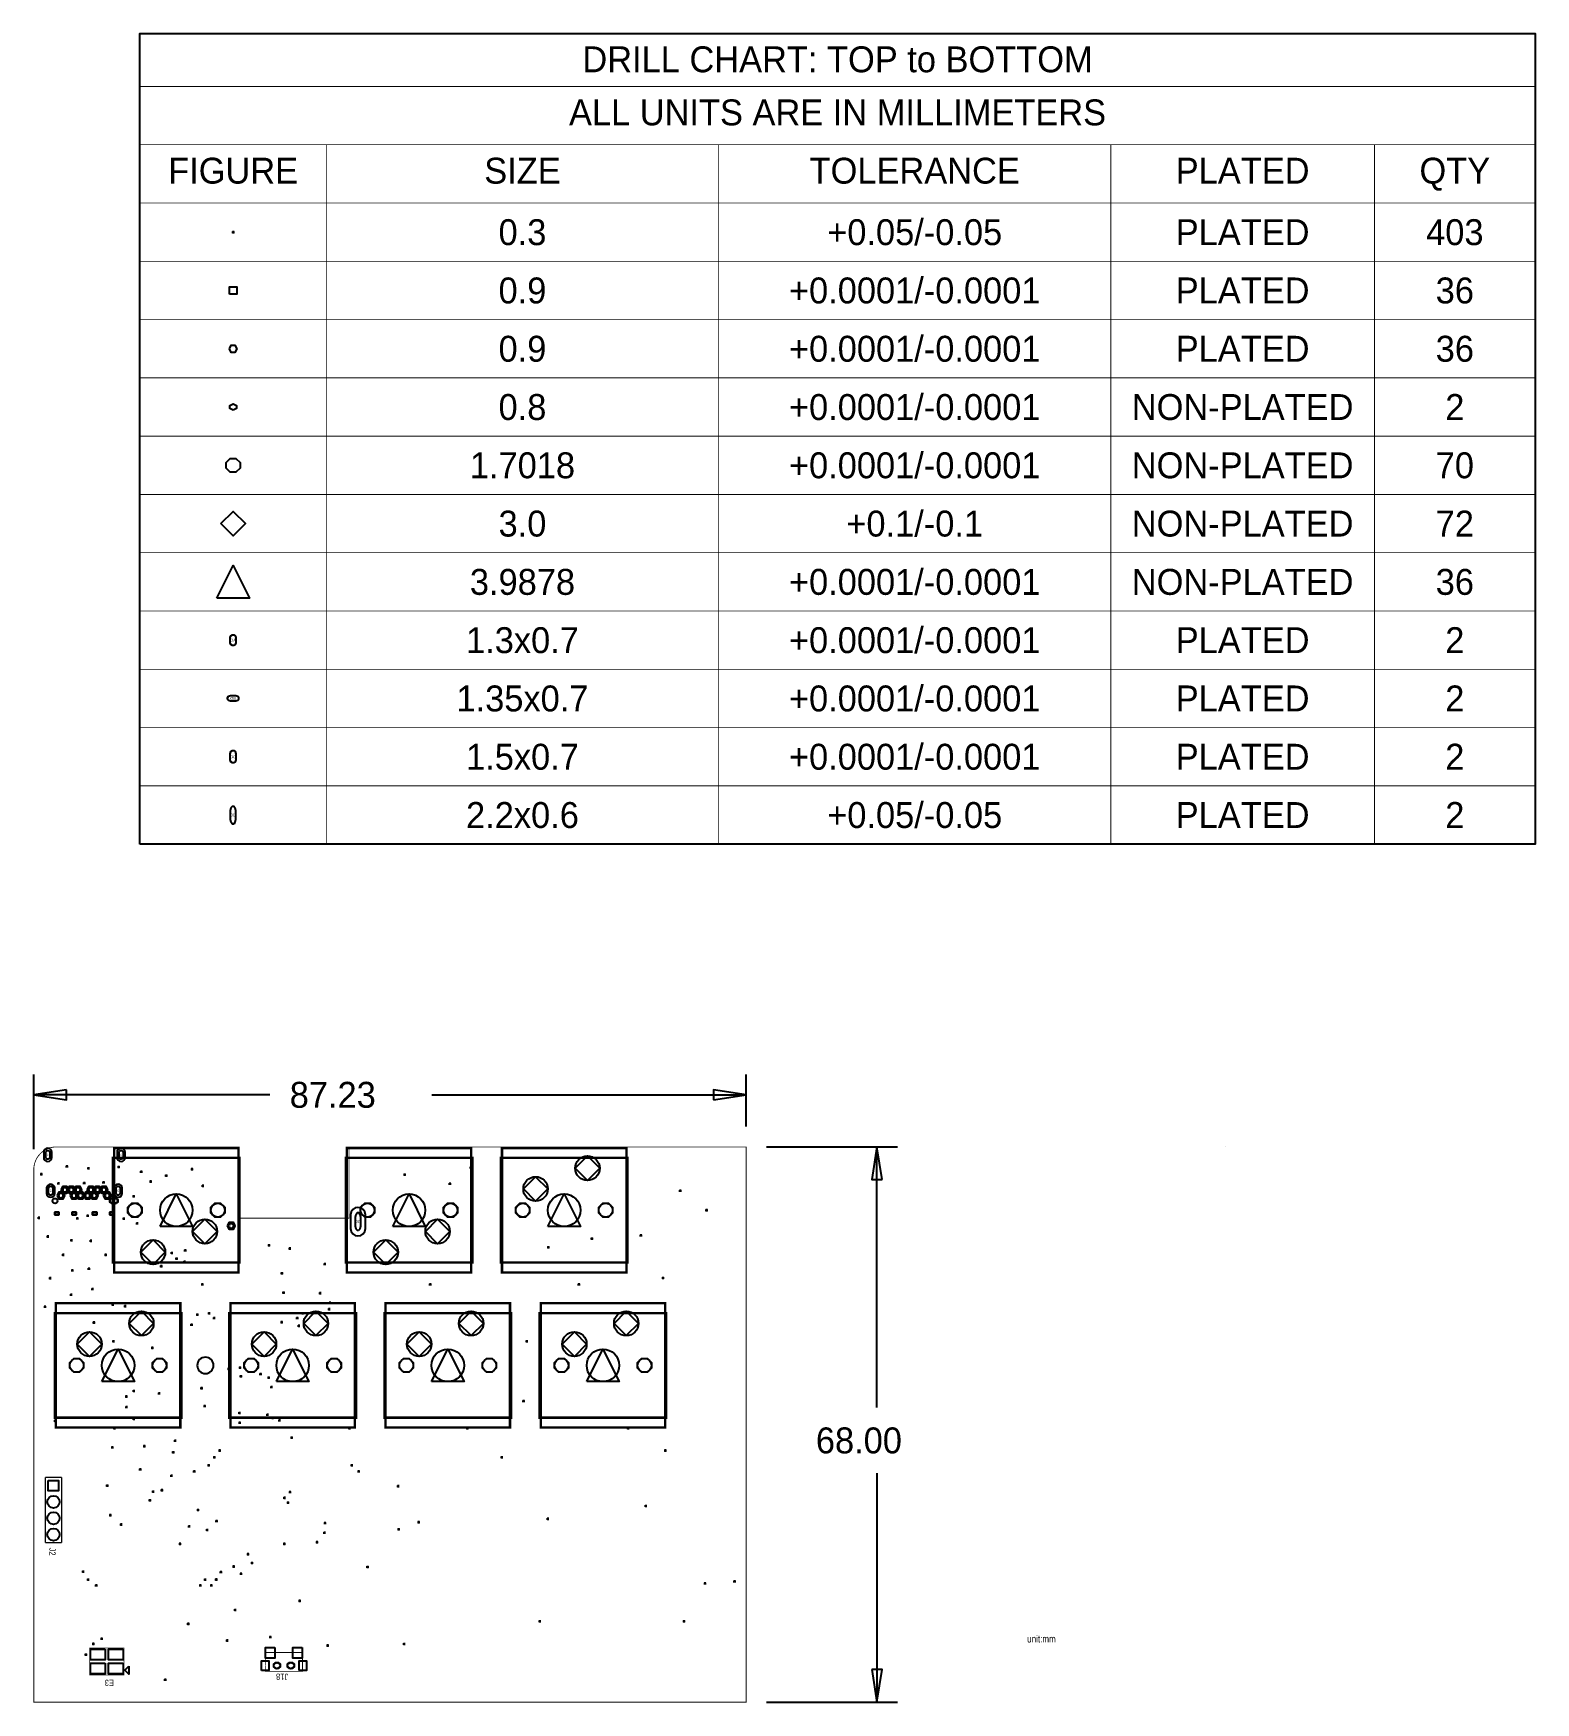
# Model space of a CAD drawing. Extents: x 64 to 248, y -126 to 78.
import ezdxf
from ezdxf.enums import TextEntityAlignment as Align

# ---------------------------------------------------------------- set-up
doc = ezdxf.new("R2010")
doc.units = 0
for name, color, linetype in [('BG_DIMENSION', 3, 'CONTINUOUS'), ('BG_OUTLINE', 4, 'CONTINUOUS'), ('MA_NCLEGEND-1-2', 5, 'CONTINUOUS'), ('PG_SILKSCREEN_TOP', 6, 'CONTINUOUS'), ('PIN_TOP', 7, 'CONTINUOUS'), ('RD_SILKSCREEN_TOP', 8, 'CONTINUOUS')]:
    doc.layers.add(name, color=color, linetype=linetype)

# ---------------------------------------------------------------- blocks, each defined once
blk = doc.blocks.new('FIGURE_CROSS')
for points in [[(-0.5, 0), (0.5, 0)], [(0, 0.5), (0, -0.5)]]:
    blk.add_lwpolyline(points)
blk = doc.blocks.new('FIGURE_OBLONG')
blk.add_lwpolyline([(-0.5, -0.125), (-0.5, 0.125), (-0.416, 0.375), (-0.25, 0.5), (0.25, 0.5), (0.416, 0.375), (0.5, 0.125), (0.5, -0.125), (0.416, -0.375), (0.25, -0.5), (-0.25, -0.5), (-0.416, -0.375)], close=True)
blk = doc.blocks.new('FIGURE_HEX')
blk.add_lwpolyline([(-0.5, 0), (-0.25, 0.5), (0.25, 0.5), (0.5, 0), (0.25, -0.5), (-0.25, -0.5)], close=True)
blk = doc.blocks.new('FIGURE_SQUARE')
blk.add_lwpolyline([(-0.5, -0.5), (-0.5, 0.5), (0.5, 0.5), (0.5, -0.5)], close=True)
blk = doc.blocks.new('FIGURE_TRI')
blk.add_lwpolyline([(-0.5, -0.5), (0, 0.5), (0.5, -0.5)], close=True)
blk = doc.blocks.new('FIGURE_OCT')
blk.add_lwpolyline([(-0.5, -0.2071), (-0.5, 0.2071), (-0.2071, 0.5), (0.2071, 0.5), (0.5, 0.2071), (0.5, -0.2071), (0.2071, -0.5), (-0.2071, -0.5)], close=True)
blk = doc.blocks.new('FIGURE_DIAMOND')
blk.add_lwpolyline([(-0.5, 0), (0, 0.5), (0.5, 0), (0, -0.5)], close=True)

msp = doc.modelspace()

# ---------------------------------------------------------------- linework, layer by layer
at = {"layer": 'BG_DIMENSION'}
for points in [[(63.85, -58.52), (63.85, -49.37)], [(151.08, -55.75), (151.08, -49.37)], [(92.7585, -51.87), (63.85, -51.87)], [(112.5815, -51.87), (151.08, -51.87)], [(153.58, -58.25), (169.6, -58.25)], [(167.1, -90.1713), (167.1, -58.25)], [(167.1, -98.2087), (167.1, -126.25)], [(153.58, -126.25), (169.6, -126.25)]]:
    msp.add_lwpolyline(points, dxfattribs=at)
for points in [[(67.85, -51.245), (63.85, -51.87), (67.85, -52.495)], [(147.08, -52.495), (151.08, -51.87), (147.08, -51.245)], [(167.725, -62.25), (167.1, -58.25), (166.475, -62.25)], [(166.475, -122.25), (167.1, -126.25), (167.725, -122.25)]]:
    msp.add_lwpolyline(points, close=True, dxfattribs=at)
at = {"layer": 'BG_OUTLINE', "const_width": 0.1}
msp.add_lwpolyline([(66.65, -58.25), (88.86, -58.25), (88.86, -66.97), (102.44, -66.97), (102.44, -58.25), (151.08, -58.25), (151.08, -126.25), (63.85, -126.25), (63.85, -61.02, -0.414214), (66.62, -58.25)], format="xyb", close=True, dxfattribs=at)
at = {"layer": 'BG_OUTLINE'}
msp.add_lwpolyline([(209.7536, -58.25), (209.75, -58.25)], dxfattribs=at)
msp.add_lwpolyline([(85.8627, -85.0001, 1), (83.8626, -85, 1)], format="xyb", close=True, dxfattribs=at)
at = {"layer": 'MA_NCLEGEND-1-2'}
msp.add_lwpolyline([(76.84, -21.1762), (76.84, 78.11), (247.7058, 78.11), (247.7058, -21.1762)], close=True, dxfattribs=at)
at = {"layer": 'MA_NCLEGEND-1-2', "const_width": 0.1}
for points in [[(76.84, 71.61), (247.7058, 71.61)], [(76.84, 64.4726), (247.7058, 64.4726)], [(99.6746, 64.4726), (99.6746, -21.1762)], [(147.706, 64.4726), (147.706, -21.1762)], [(195.7374, 64.4726), (195.7374, -21.1762)], [(228.0208, 64.4726), (228.0208, -21.1762)], [(76.84, 57.3352), (247.7058, 57.3352)], [(76.84, 50.1978), (247.7058, 50.1978)], [(76.84, 43.0604), (247.7058, 43.0604)], [(76.84, 35.923), (247.7058, 35.923)], [(76.84, 28.7856), (247.7058, 28.7856)], [(76.84, 21.6482), (247.7058, 21.6482)], [(76.84, 14.5108), (247.7058, 14.5108)], [(76.84, 7.3734), (247.7058, 7.3734)], [(76.84, 0.236), (247.7058, 0.236)], [(76.84, -6.9014), (247.7058, -6.9014)], [(76.84, -14.0388), (247.7058, -14.0388)]]:
    msp.add_lwpolyline(points, dxfattribs=at)
at = {"layer": 'PG_SILKSCREEN_TOP'}
for points, const_width in [([(73.68, -58.38), (88.92, -58.38), (88.92, -73.62), (73.68, -73.62)], 0.3), ([(102.18, -58.38), (117.42, -58.38), (117.42, -73.62), (102.18, -73.62)], 0.3), ([(136.42, -73.62), (121.18, -73.62), (121.18, -58.38), (136.42, -58.38)], 0.3), ([(73.55, -72.4), (73.55, -59.6), (89.05, -59.6), (89.05, -72.4)], 0.3), ([(102.05, -72.4), (102.05, -59.6), (117.55, -59.6), (117.55, -72.4)], 0.3), ([(136.55, -59.6), (136.55, -72.4), (121.05, -72.4), (121.05, -59.6)], 0.3), ([(81.7951, -92.62), (66.5551, -92.62), (66.5551, -77.38), (81.7951, -77.38)], 0.3), ([(103.1701, -92.62), (87.9301, -92.62), (87.9301, -77.38), (103.1701, -77.38)], 0.3), ([(122.1701, -92.62), (106.9301, -92.62), (106.9301, -77.38), (122.1701, -77.38)], 0.3), ([(141.1701, -92.62), (125.9301, -92.62), (125.9301, -77.38), (141.1701, -77.38)], 0.3), ([(81.9251, -78.6), (81.9251, -91.4), (66.4251, -91.4), (66.4251, -78.6)], 0.3), ([(103.3001, -78.6), (103.3001, -91.4), (87.8001, -91.4), (87.8001, -78.6)], 0.3), ([(122.3001, -78.6), (122.3001, -91.4), (106.8001, -91.4), (106.8001, -78.6)], 0.3), ([(141.3001, -78.6), (141.3001, -91.4), (125.8001, -91.4), (125.8001, -78.6)], 0.3), ([(74.89, -122.92), (74.89, -119.62), (70.69, -119.62), (70.69, -122.92)], 0.1)]:
    msp.add_lwpolyline(points, close=True, dxfattribs=dict(at, const_width=const_width))
for points, const_width in [([(65.2499, -106.72), (65.2501, -98.72)], 0.1524), ([(65.2501, -98.72), (67.2501, -98.72)], 0.1524), ([(67.2501, -98.72), (67.2501, -106.72)], 0.1524), ([(67.2501, -106.72), (65.2499, -106.72)], 0.1524), ([(92.205, -121.77), (92.205, -122.47), (96.755, -122.47), (96.755, -120.17), (92.205, -120.17), (92.205, -121.745)], 0.1)]:
    msp.add_lwpolyline(points, dxfattribs=dict(at, const_width=const_width))
msp.add_lwpolyline([(75.49, -121.82), (75.49, -122.82), (74.99, -122.32)], close=True, dxfattribs=at)
at = {"layer": 'PIN_TOP'}
for points in [[(66.06, -59.52), (66.06, -58.92, 1), (65.06, -58.92), (65.06, -59.52, 1)], [(75.04, -59.52), (75.04, -58.92, 1), (74.04, -58.92), (74.04, -59.52, 1)], [(66.42, -63.91), (66.42, -63.31, 1), (65.42, -63.31), (65.42, -63.91, 1)], [(74.68, -63.91), (74.68, -63.31, 1), (73.68, -63.31), (73.68, -63.91, 1)], [(73.475, -65.16), (73.825, -65.16, 1), (73.825, -64.56), (73.475, -64.56, 1)], [(104.45, -68.25), (104.45, -66.55, 1), (102.65, -66.55), (102.65, -68.25, 1)]]:
    msp.add_lwpolyline(points, format="xyb", close=True, dxfattribs=at)
for points in [[(66.93, -66.26), (66.43, -66.26), (66.43, -66.56), (66.93, -66.56)], [(69.05, -66.26), (68.55, -66.26), (68.55, -66.56), (69.05, -66.56)], [(71.55, -66.26), (71.05, -66.26), (71.05, -66.56), (71.55, -66.56)], [(73.68, -66.26), (73.18, -66.26), (73.18, -66.56), (73.68, -66.56)], [(65.6151, -99.085), (66.8851, -99.085), (66.8851, -100.355), (65.6151, -100.355)], [(72.59, -119.77), (72.59, -121.07), (70.79, -121.07), (70.79, -119.77)], [(74.79, -119.77), (74.79, -121.07), (72.99, -121.07), (72.99, -119.77)], [(93.38, -119.57), (93.38, -120.87), (92.23, -120.87), (92.23, -119.57)], [(96.73, -119.57), (96.73, -120.87), (95.58, -120.87), (95.58, -119.57)], [(72.59, -121.47), (72.59, -122.77), (70.79, -122.77), (70.79, -121.47)], [(74.79, -121.47), (74.79, -122.77), (72.99, -122.77), (72.99, -121.47)], [(91.73, -122.37), (91.73, -121.17), (92.63, -121.17), (92.63, -122.37)], [(96.33, -122.37), (96.33, -121.17), (97.23, -121.17), (97.23, -122.37)]]:
    msp.add_lwpolyline(points, close=True, dxfattribs=at)
for centre, radius in [((131.65, -60.86), 1.5), ((67.65, -63.51), 0.3), ((68.45, -63.51), 0.3), ((69.25, -63.51), 0.3), ((70.85, -63.51), 0.3), ((71.65, -63.51), 0.3), ((72.45, -63.51), 0.3), ((125.3, -63.4), 1.5), ((66.45, -64.86), 0.3), ((67.18, -64.21), 0.3), ((68.78, -64.21), 0.3), ((69.58, -64.21), 0.3), ((70.45, -64.21), 0.3), ((71.25, -64.21), 0.3), ((72.85, -64.21), 0.3), ((76.22, -66), 0.8509), ((81.3, -66), 1.9939), ((86.38, -66), 0.8509), ((104.72, -66), 0.8509), ((109.8, -66), 1.9939), ((114.88, -66), 0.8509), ((123.72, -66), 0.8509), ((128.8, -66), 1.9939), ((133.88, -66), 0.8509), ((84.8, -68.6), 1.5), ((113.3, -68.6), 1.5), ((88.03, -67.925), 0.3), ((78.45, -71.14), 1.5), ((106.95, -71.14), 1.5), ((77.0251, -79.86), 1.5), ((98.4001, -79.86), 1.5), ((117.4001, -79.86), 1.5), ((136.4001, -79.86), 1.5), ((70.6751, -82.4), 1.5), ((92.0501, -82.4), 1.5), ((111.0501, -82.4), 1.5), ((130.0501, -82.4), 1.5), ((74.1751, -85), 1.9939), ((95.5501, -85), 1.9939), ((114.5501, -85), 1.9939), ((133.5501, -85), 1.9939), ((69.0951, -85), 0.8509), ((79.2551, -85), 0.8509), ((90.4701, -85), 0.8509), ((100.6301, -85), 0.8509), ((109.4701, -85), 0.8509), ((119.6301, -85), 0.8509), ((128.4701, -85), 0.8509), ((138.6301, -85), 0.8509), ((66.2501, -101.72), 0.75), ((66.2501, -103.72), 0.75), ((66.2501, -105.72), 0.75), ((93.63, -121.77), 0.4), ((95.33, -121.77), 0.4)]:
    msp.add_circle(centre, radius, dxfattribs=at)

# ---------------------------------------------------------------- block references
at = {"layer": 'MA_NCLEGEND-1-2'}
for name, p, xscale, yscale in [('FIGURE_CROSS', (88.2573, 53.7665), 0.3, 0.3), ('FIGURE_SQUARE', (88.2573, 46.6291), 0.9, 0.9), ('FIGURE_HEX', (88.2573, 39.4917), 0.9, 0.9), ('FIGURE_OCT', (88.2573, 25.2169), 1.7018, 1.7018), ('FIGURE_DIAMOND', (88.2573, 18.0795), 3, 3), ('FIGURE_TRI', (88.2573, 10.9421), 3.9878, 3.9878), ('FIGURE_OBLONG', (88.2573, -3.3327), 1.35, 0.7), ('FIGURE_CROSS', (67.9, -60.64), 0.3, 0.3), ('FIGURE_CROSS', (70.54, -60.87), 0.3, 0.3), ('FIGURE_CROSS', (74.23, -60.7), 0.3, 0.3), ('FIGURE_CROSS', (77, -61.29), 0.3, 0.3), ('FIGURE_CROSS', (83.22, -60.98), 0.3, 0.3), ('FIGURE_CROSS', (117.36, -60.78), 0.3, 0.3), ('FIGURE_DIAMOND', (131.65, -60.86), 3, 3), ('FIGURE_CROSS', (64.77, -61.59), 0.3, 0.3), ('FIGURE_CROSS', (66.86, -62.71), 0.3, 0.3), ('FIGURE_HEX', (67.65, -63.51), 0.89, 0.89), ('FIGURE_HEX', (68.45, -63.51), 0.89, 0.89), ('FIGURE_HEX', (69.25, -63.51), 0.89, 0.89), ('FIGURE_CROSS', (70.02, -62.68), 0.3, 0.3), ('FIGURE_HEX', (70.85, -63.51), 0.89, 0.89), ('FIGURE_HEX', (71.65, -63.51), 0.89, 0.89), ('FIGURE_HEX', (72.45, -63.51), 0.89, 0.89), ('FIGURE_CROSS', (72.39, -62.6), 0.3, 0.3), ('FIGURE_CROSS', (78.15, -62.48), 0.3, 0.3), ('FIGURE_CROSS', (80.06, -61.77), 0.3, 0.3), ('FIGURE_CROSS', (84.54, -63.02), 0.3, 0.3), ('FIGURE_CROSS', (109.26, -61.64), 0.3, 0.3), ('FIGURE_CROSS', (114.79, -62.76), 0.3, 0.3), ('FIGURE_DIAMOND', (125.3, -63.4), 3, 3), ('FIGURE_HEX', (67.18, -64.21), 0.89, 0.89), ('FIGURE_HEX', (68.78, -64.21), 0.89, 0.89), ('FIGURE_HEX', (69.58, -64.21), 0.89, 0.89), ('FIGURE_HEX', (70.45, -64.21), 0.89, 0.89), ('FIGURE_HEX', (71.25, -64.21), 0.89, 0.89), ('FIGURE_HEX', (72.85, -64.21), 0.89, 0.89), ('FIGURE_OCT', (76.22, -66), 1.7018, 1.7018), ('FIGURE_CROSS', (76.07, -64.29), 0.3, 0.3), ('FIGURE_TRI', (81.3, -66), 3.9878, 3.9878), ('FIGURE_OCT', (86.38, -66), 1.7018, 1.7018), ('FIGURE_OCT', (104.72, -66), 1.7018, 1.7018), ('FIGURE_TRI', (109.8, -66), 3.9878, 3.9878), ('FIGURE_OCT', (114.88, -66), 1.7018, 1.7018), ('FIGURE_OCT', (123.72, -66), 1.7018, 1.7018), ('FIGURE_TRI', (128.8, -66), 3.9878, 3.9878), ('FIGURE_OCT', (133.88, -66), 1.7018, 1.7018), ('FIGURE_CROSS', (143, -63.62), 0.3, 0.3), ('FIGURE_CROSS', (64.46, -66.93), 0.3, 0.3), ('FIGURE_CROSS', (69.17, -67.0041), 0.3, 0.3), ('FIGURE_CROSS', (70.44, -66.68), 0.3, 0.3), ('FIGURE_CROSS', (74.86, -67.03), 0.3, 0.3), ('FIGURE_DIAMOND', (84.8, -68.6), 3, 3), ('FIGURE_DIAMOND', (113.3, -68.6), 3, 3), ('FIGURE_CROSS', (146.22, -65.99), 0.3, 0.3), ('FIGURE_CROSS', (65.56, -69.22), 0.3, 0.3), ('FIGURE_CROSS', (76.5, -67.62), 0.3, 0.3), ('FIGURE_HEX', (88.03, -67.925), 0.89, 0.89), ('FIGURE_CROSS', (132.19, -69.48), 0.3, 0.3), ('FIGURE_CROSS', (138.19, -69.09), 0.3, 0.3), ('FIGURE_CROSS', (67.43, -71.47), 0.3, 0.3), ('FIGURE_CROSS', (68.45, -69.68), 0.3, 0.3), ('FIGURE_CROSS', (70.82, -69.75), 0.3, 0.3), ('FIGURE_CROSS', (72.65, -71.47), 0.3, 0.3), ('FIGURE_DIAMOND', (78.45, -71.14), 3, 3), ('FIGURE_CROSS', (80.74, -71.23), 0.3, 0.3), ('FIGURE_CROSS', (82.38, -70.92), 0.3, 0.3), ('FIGURE_CROSS', (92.65, -70.29), 0.3, 0.3), ('FIGURE_CROSS', (95.19, -70.69), 0.3, 0.3), ('FIGURE_DIAMOND', (106.95, -71.14), 3, 3), ('FIGURE_CROSS', (126.85, -70.54), 0.3, 0.3), ('FIGURE_CROSS', (68.56, -73.37), 0.3, 0.3), ('FIGURE_CROSS', (70.59, -73.16), 0.3, 0.3), ('FIGURE_CROSS', (79.45, -72.86), 0.3, 0.3), ('FIGURE_CROSS', (81.32, -71.93), 0.3, 0.3), ('FIGURE_CROSS', (82.29, -72.32), 0.3, 0.3), ('FIGURE_CROSS', (94.23, -73.72), 0.3, 0.3), ('FIGURE_CROSS', (99.47, -72.6), 0.3, 0.3), ('FIGURE_CROSS', (65.84, -74.33), 0.3, 0.3), ('FIGURE_CROSS', (71.02, -75.66), 0.3, 0.3), ('FIGURE_CROSS', (84.4827, -75.0873), 0.3, 0.3), ('FIGURE_CROSS', (112.3827, -75.0873), 0.3, 0.3), ('FIGURE_CROSS', (130.5873, -75.0873), 0.3, 0.3), ('FIGURE_CROSS', (140.89, -74.29), 0.3, 0.3), ('FIGURE_CROSS', (65.22, -77.82), 0.3, 0.3), ('FIGURE_CROSS', (68.41, -76.35), 0.3, 0.3), ('FIGURE_CROSS', (73.52, -77.56), 0.3, 0.3), ('FIGURE_CROSS', (75.03, -77.75), 0.3, 0.3), ('FIGURE_CROSS', (94.43, -76.09), 0.3, 0.3), ('FIGURE_CROSS', (98.91, -76.16), 0.3, 0.3), ('FIGURE_CROSS', (100.12, -77.35), 0.3, 0.3), ('FIGURE_CROSS', (71.2, -79.75), 0.3, 0.3), ('FIGURE_DIAMOND', (77.0251, -79.86), 3, 3), ('FIGURE_CROSS', (83.87, -78.79), 0.3, 0.3), ('FIGURE_CROSS', (85.305, -78.6251), 0.3, 0.3), ('FIGURE_CROSS', (85.93, -79.2051), 0.3, 0.3), ('FIGURE_CROSS', (94.2, -79.71), 0.3, 0.3), ('FIGURE_CROSS', (96.0951, -79.2051), 0.3, 0.3), ('FIGURE_CROSS', (96.76, -78.6251), 0.3, 0.3), ('FIGURE_DIAMOND', (98.4001, -79.86), 3, 3), ('FIGURE_CROSS', (100, -78.1152), 0.3, 0.3), ('FIGURE_DIAMOND', (117.4001, -79.86), 3, 3), ('FIGURE_DIAMOND', (136.4001, -79.86), 3, 3), ('FIGURE_DIAMOND', (70.6751, -82.4), 3, 3), ('FIGURE_CROSS', (83.16, -80.03), 0.3, 0.3), ('FIGURE_DIAMOND', (92.0501, -82.4), 3, 3), ('FIGURE_CROSS', (96.29, -80.16), 0.3, 0.3), ('FIGURE_DIAMOND', (111.0501, -82.4), 3, 3), ('FIGURE_DIAMOND', (130.0501, -82.4), 3, 3), ('FIGURE_TRI', (74.1751, -85), 3.9878, 3.9878), ('FIGURE_CROSS', (73.6, -82.05), 0.3, 0.3), ('FIGURE_CROSS', (78.36, -82.86), 0.3, 0.3), ('FIGURE_TRI', (95.5501, -85), 3.9878, 3.9878), ('FIGURE_TRI', (114.5501, -85), 3.9878, 3.9878), ('FIGURE_CROSS', (124.21, -82.05), 0.3, 0.3), ('FIGURE_TRI', (133.5501, -85), 3.9878, 3.9878), ('FIGURE_OCT', (69.0951, -85), 1.7018, 1.7018), ('FIGURE_OCT', (79.2551, -85), 1.7018, 1.7018), ('FIGURE_CROSS', (87.71, -85.43), 0.3, 0.3), ('FIGURE_CROSS', (89.09, -85.28), 0.3, 0.3), ('FIGURE_OCT', (90.4701, -85), 1.7018, 1.7018), ('FIGURE_OCT', (100.6301, -85), 1.7018, 1.7018), ('FIGURE_OCT', (109.4701, -85), 1.7018, 1.7018), ('FIGURE_OCT', (119.6301, -85), 1.7018, 1.7018), ('FIGURE_OCT', (128.4701, -85), 1.7018, 1.7018), ('FIGURE_OCT', (138.6301, -85), 1.7018, 1.7018), ('FIGURE_CROSS', (66.47, -87.18), 0.3, 0.3), ('FIGURE_CROSS', (81.87, -86.45), 0.3, 0.3), ('FIGURE_CROSS', (84.38, -87.8), 0.3, 0.3), ('FIGURE_CROSS', (89.21, -86.34), 0.3, 0.3), ('FIGURE_CROSS', (91.61, -86.06), 0.3, 0.3), ('FIGURE_CROSS', (92.6, -86.5), 0.3, 0.3), ('FIGURE_CROSS', (92.95, -87.66), 0.3, 0.3), ('FIGURE_CROSS', (75.17, -88.82), 0.3, 0.3), ('FIGURE_CROSS', (76.09, -88.13), 0.3, 0.3), ('FIGURE_CROSS', (79.19, -88.43), 0.3, 0.3), ('FIGURE_CROSS', (84.77, -89.98), 0.3, 0.3), ('FIGURE_CROSS', (123.82, -89.37), 0.3, 0.3), ('FIGURE_CROSS', (66.47, -91.79), 0.3, 0.3), ('FIGURE_CROSS', (75.19, -90.11), 0.3, 0.3), ('FIGURE_CROSS', (76.09, -91.56), 0.3, 0.3), ('FIGURE_CROSS', (89.02, -90.83), 0.3, 0.3), ('FIGURE_CROSS', (89.06, -92.02), 0.3, 0.3), ('FIGURE_CROSS', (92.45, -91.05), 0.3, 0.3), ('FIGURE_CROSS', (93.08, -91.44), 0.3, 0.3), ('FIGURE_CROSS', (93.93, -91.74), 0.3, 0.3), ('FIGURE_CROSS', (73.7173, -92.6873), 0.3, 0.3), ('FIGURE_CROSS', (95.42, -93.85), 0.3, 0.3), ('FIGURE_CROSS', (102.4973, -92.6873), 0.3, 0.3), ('FIGURE_CROSS', (116.9273, -92.6873), 0.3, 0.3), ('FIGURE_CROSS', (136.62, -92.6873), 0.3, 0.3), ('FIGURE_CROSS', (73.46, -95.05), 0.3, 0.3), ('FIGURE_CROSS', (77.38, -94.89), 0.3, 0.3), ('FIGURE_CROSS', (80.92, -95.65), 0.3, 0.3), ('FIGURE_CROSS', (81.15, -94.23), 0.3, 0.3), ('FIGURE_CROSS', (86.6, -95.42), 0.3, 0.3), ('FIGURE_CROSS', (141.18, -95.42), 0.3, 0.3), ('FIGURE_CROSS', (76.87, -97.74), 0.3, 0.3), ('FIGURE_CROSS', (83.49, -97.98), 0.3, 0.3), ('FIGURE_CROSS', (85.259, -97.241), 0.3, 0.3), ('FIGURE_CROSS', (85.95, -96.26), 0.3, 0.3), ('FIGURE_CROSS', (102.781, -97.241), 0.3, 0.3), ('FIGURE_CROSS', (103.63, -97.98), 0.3, 0.3), ('FIGURE_CROSS', (121.15, -96.26), 0.3, 0.3), ('FIGURE_CROSS', (72.83, -99.72), 0.3, 0.3), ('FIGURE_CROSS', (79.53, -100.29), 0.3, 0.3), ('FIGURE_CROSS', (80.7, -98.52), 0.3, 0.3), ('FIGURE_CROSS', (108.46, -99.8), 0.3, 0.3), ('FIGURE_CROSS', (78.06, -101.52), 0.3, 0.3), ('FIGURE_CROSS', (78.46, -100.46), 0.3, 0.3), ('FIGURE_CROSS', (94.54, -101.23), 0.3, 0.3), ('FIGURE_CROSS', (94.97, -101.81), 0.3, 0.3), ('FIGURE_CROSS', (95.22, -100.51), 0.3, 0.3), ('FIGURE_CROSS', (138.78, -102.22), 0.3, 0.3), ('FIGURE_CROSS', (73.22, -103.34), 0.3, 0.3), ('FIGURE_CROSS', (83.95, -102.71), 0.3, 0.3), ('FIGURE_CROSS', (86.22, -104.06), 0.3, 0.3), ('FIGURE_CROSS', (99.5, -104.31), 0.3, 0.3), ('FIGURE_CROSS', (110.97, -104.2), 0.3, 0.3), ('FIGURE_CROSS', (126.78, -103.8), 0.3, 0.3), ('FIGURE_CROSS', (74.54, -104.49), 0.3, 0.3), ('FIGURE_CROSS', (82.86, -104.72), 0.3, 0.3), ('FIGURE_CROSS', (85.07, -105.15), 0.3, 0.3), ('FIGURE_CROSS', (99.44, -105.5), 0.3, 0.3), ('FIGURE_CROSS', (108.53, -105.07), 0.3, 0.3), ('FIGURE_CROSS', (81.7494, -106.8594), 0.3, 0.3), ('FIGURE_CROSS', (90.08, -108.12), 0.3, 0.3), ('FIGURE_CROSS', (94.5194, -106.8594), 0.3, 0.3), ('FIGURE_CROSS', (98.53, -106.65), 0.3, 0.3), ('FIGURE_CROSS', (69.88, -110.26), 0.3, 0.3), ('FIGURE_CROSS', (86.7588, -110.3112), 0.3, 0.3), ('FIGURE_CROSS', (88.32, -109.63), 0.3, 0.3), ('FIGURE_CROSS', (89.22, -110.51), 0.3, 0.3), ('FIGURE_CROSS', (90.56, -109.19), 0.3, 0.3), ('FIGURE_CROSS', (104.72, -109.69), 0.3, 0.3), ('FIGURE_CROSS', (70.49, -111.24), 0.3, 0.3), ('FIGURE_CROSS', (71.49, -111.94), 0.3, 0.3), ('FIGURE_CROSS', (84.24, -111.94), 0.3, 0.3), ('FIGURE_CROSS', (84.82, -111.24), 0.3, 0.3), ('FIGURE_CROSS', (85.58, -111.94), 0.3, 0.3), ('FIGURE_CROSS', (86.1788, -111.2298), 0.3, 0.3), ('FIGURE_CROSS', (146.04, -111.7), 0.3, 0.3), ('FIGURE_CROSS', (149.65, -111.46), 0.3, 0.3), ('FIGURE_CROSS', (96.4, -113.83), 0.3, 0.3), ('FIGURE_CROSS', (82.76, -116.65), 0.3, 0.3), ('FIGURE_CROSS', (88.5, -114.95), 0.3, 0.3), ('FIGURE_CROSS', (125.8, -116.34), 0.3, 0.3), ('FIGURE_CROSS', (143.46, -116.34), 0.3, 0.3), ('FIGURE_CROSS', (72.16, -118.48), 0.3, 0.3), ('FIGURE_CROSS', (87.51, -118.69), 0.3, 0.3), ('FIGURE_CROSS', (92.805, -118.265), 0.3, 0.3), ('FIGURE_CROSS', (70.22, -120.42), 0.3, 0.3), ('FIGURE_CROSS', (71.1385, -119.1), 0.3, 0.3), ('FIGURE_CROSS', (99.83, -119.3), 0.3, 0.3), ('FIGURE_CROSS', (109.19, -119.11), 0.3, 0.3), ('FIGURE_CROSS', (79.94, -123.49), 0.3, 0.3)]:
    msp.add_blockref(name, p, dxfattribs=dict(at, xscale=xscale, yscale=yscale))
at = {"layer": 'MA_NCLEGEND-1-2', "rotation": 90}
for name, p, xscale, yscale in [('FIGURE_HEX', (88.2573, 32.3543), 0.8, 0.8), ('FIGURE_OBLONG', (88.2573, 3.8047), 1.3, 0.7), ('FIGURE_OBLONG', (88.2573, -10.4701), 1.5, 0.7), ('FIGURE_OBLONG', (88.2573, -17.6075), 2.2, 0.6), ('FIGURE_OBLONG', (65.56, -59.22), 1.1, 0.5), ('FIGURE_OBLONG', (74.54, -59.22), 1.1, 0.5), ('FIGURE_OBLONG', (65.92, -63.61), 1.1, 0.5), ('FIGURE_OBLONG', (74.18, -63.61), 1.1, 0.5), ('FIGURE_OBLONG', (73.65, -64.86), 0.6, 0.95), ('FIGURE_SQUARE', (66.68, -66.41), 0.3, 0.5), ('FIGURE_SQUARE', (68.8, -66.41), 0.3, 0.5), ('FIGURE_SQUARE', (71.3, -66.41), 0.3, 0.5), ('FIGURE_SQUARE', (73.43, -66.41), 0.3, 0.5), ('FIGURE_OBLONG', (103.55, -67.4), 2.2, 0.6), ('FIGURE_HEX', (93.63, -121.77), 0.8, 0.8), ('FIGURE_HEX', (95.33, -121.77), 0.8, 0.8)]:
    msp.add_blockref(name, p, dxfattribs=dict(at, xscale=xscale, yscale=yscale))

# ---------------------------------------------------------------- texts
at = {"layer": 'BG_DIMENSION'}
for s, height, width, p in [('87.23', 3.175, 0.992, (95.1897, -53.4575)), ('68.00', 3.175, 0.992, (159.6197, -95.7775)), ('unit:mm', 0.889, 0.826772, (185.4975, -118.9364))]:
    msp.add_text(s, height=height, dxfattribs=dict(at, width=width)).set_placement(p)
at = {"layer": 'MA_NCLEGEND-1-2', "width": 0.992}
for s, p in [('DRILL CHART: TOP to BOTTOM', (162.2729, 73.3475)), ('ALL UNITS ARE IN MILLIMETERS', (162.2729, 66.8475)), ('FIGURE', (88.2573, 59.7101)), ('SIZE', (123.6903, 59.7101)), ('TOLERANCE', (171.7217, 59.7101)), ('PLATED', (211.8791, 59.7101)), ('QTY', (237.8633, 59.7101)), ('0.3', (123.6903, 52.179)), ('+0.05/-0.05', (171.7217, 52.179)), ('PLATED', (211.8791, 52.179)), ('403', (237.8633, 52.179)), ('0.9', (123.6903, 45.0416)), ('+0.0001/-0.0001', (171.7217, 45.0416)), ('PLATED', (211.8791, 45.0416)), ('36', (237.8633, 45.0416)), ('0.9', (123.6903, 37.9042)), ('+0.0001/-0.0001', (171.7217, 37.9042)), ('PLATED', (211.8791, 37.9042)), ('36', (237.8633, 37.9042)), ('0.8', (123.6903, 30.7668)), ('+0.0001/-0.0001', (171.7217, 30.7668)), ('NON-PLATED', (211.8791, 30.7668)), ('2', (237.8633, 30.7668)), ('1.7018', (123.6903, 23.6294)), ('+0.0001/-0.0001', (171.7217, 23.6294)), ('NON-PLATED', (211.8791, 23.6294)), ('70', (237.8633, 23.6294)), ('3.0', (123.6903, 16.492)), ('+0.1/-0.1', (171.7217, 16.492)), ('NON-PLATED', (211.8791, 16.492)), ('72', (237.8633, 16.492)), ('3.9878', (123.6903, 9.3546)), ('+0.0001/-0.0001', (171.7217, 9.3546)), ('NON-PLATED', (211.8791, 9.3546)), ('36', (237.8633, 9.3546)), ('1.3x0.7', (123.6903, 2.2172)), ('+0.0001/-0.0001', (171.7217, 2.2172)), ('PLATED', (211.8791, 2.2172)), ('2', (237.8633, 2.2172)), ('1.35x0.7', (123.6903, -4.9202)), ('+0.0001/-0.0001', (171.7217, -4.9202)), ('PLATED', (211.8791, -4.9202)), ('2', (237.8633, -4.9202)), ('1.5x0.7', (123.6903, -12.0576)), ('+0.0001/-0.0001', (171.7217, -12.0576)), ('PLATED', (211.8791, -12.0576)), ('2', (237.8633, -12.0576)), ('2.2x0.6', (123.6903, -19.195)), ('+0.05/-0.05', (171.7217, -19.195)), ('PLATED', (211.8791, -19.195)), ('2', (237.8633, -19.195))]:
    msp.add_text(s, height=3.175, dxfattribs=at).set_placement(p, align=Align.CENTER)
at = {"layer": 'MA_NCLEGEND-1-2'}
for s, height, p in [('OA', 0.35, (88.2573, 3.8047)), ('OB', 0.35, (88.2573, -3.3327)), ('OC', 0.35, (88.2573, -10.4701)), ('OD', 0.3, (88.2573, -17.6075)), ('C', 0.25, (65.56, -59.22)), ('C', 0.25, (74.54, -59.22)), ('D', 0.445, (67.65, -63.51)), ('D', 0.445, (68.45, -63.51)), ('D', 0.445, (69.25, -63.51)), ('D', 0.445, (70.85, -63.51)), ('D', 0.445, (71.65, -63.51)), ('D', 0.445, (72.45, -63.51)), ('C', 0.25, (65.92, -63.61)), ('D', 0.445, (67.18, -64.21)), ('D', 0.445, (68.78, -64.21)), ('D', 0.445, (69.58, -64.21)), ('D', 0.445, (70.45, -64.21)), ('D', 0.445, (71.25, -64.21)), ('D', 0.445, (72.85, -64.21)), ('C', 0.25, (74.18, -63.61)), ('OD', 0.3, (103.55, -67.4)), ('D', 0.445, (88.03, -67.925))]:
    msp.add_text(s, height=height, dxfattribs=at).set_placement(p, align=Align.MIDDLE_CENTER)
at = {"layer": 'RD_SILKSCREEN_TOP', "width": 0.833333}
for s, rotation, p in [('J2', 270, (65.7499, -107.3201)), ('E3', 180, (73.6665, -123.5063)), ('J18', 180, (95.0049, -122.7472))]:
    msp.add_text(s, height=0.762, rotation=rotation, dxfattribs=at).set_placement(p)

doc.saveas('drawing.dxf')
